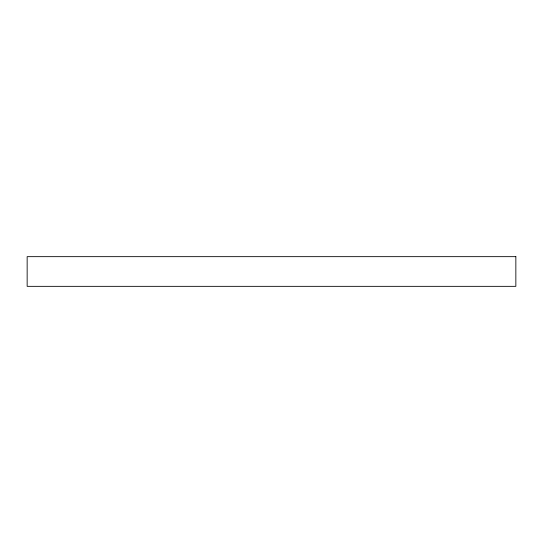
<?xml version="1.0" encoding="UTF-8"?>
<svg xmlns="http://www.w3.org/2000/svg" width="543" height="543" viewBox="0 0 543 543"><rect width="100%" height="100%" fill="white"/><g stroke="black" fill="none" stroke-linecap="round" stroke-linejoin="round"><path stroke-width="0.81" d="M515.85 256.656L27.15 256.656L27.15 286.344L515.85 286.344L515.85 256.656"/></g></svg>
